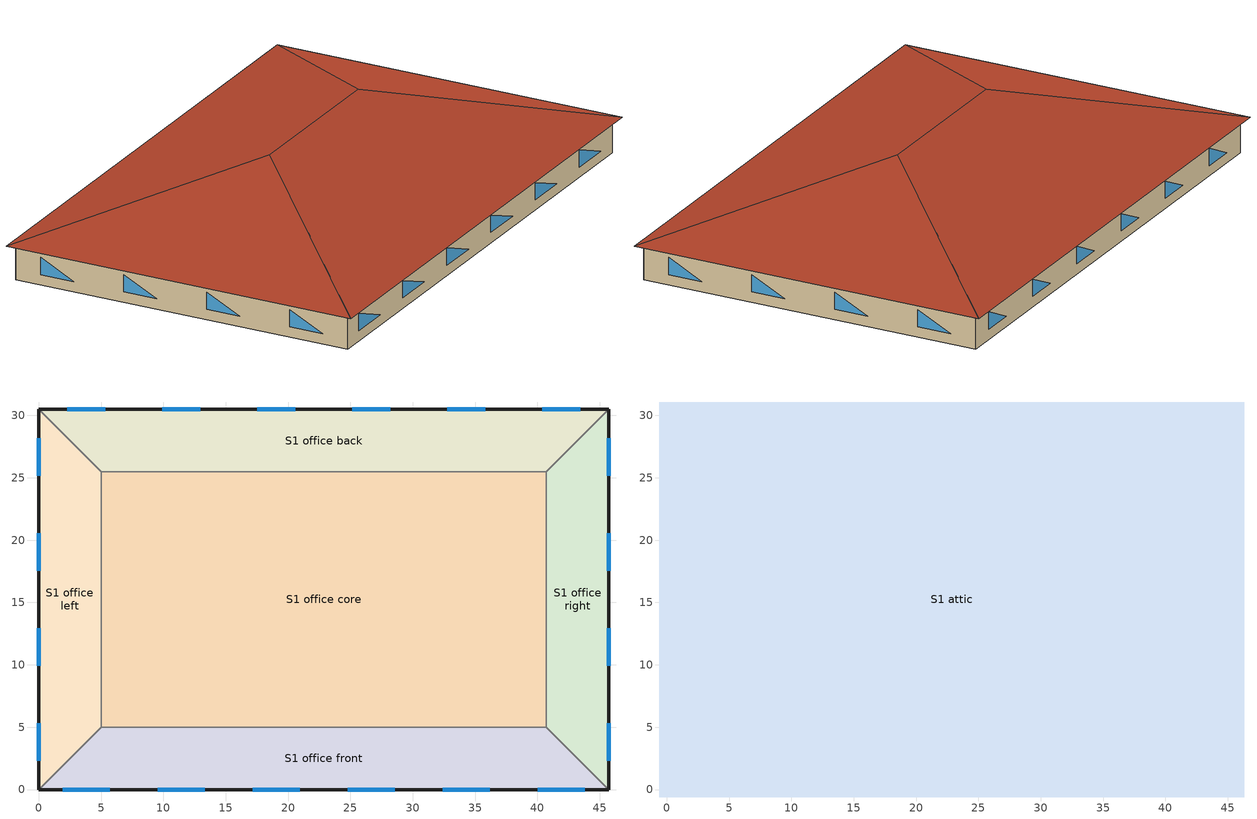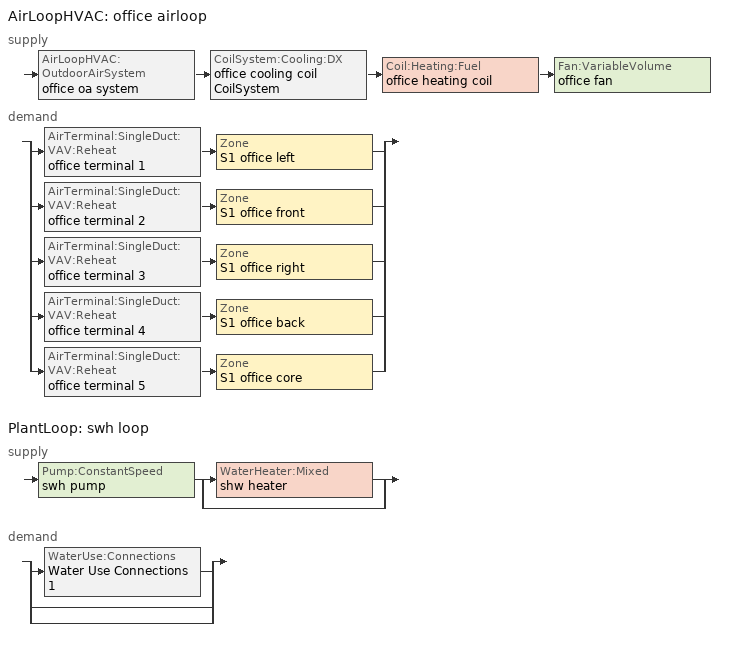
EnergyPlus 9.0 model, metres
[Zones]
S1 office back
 floor ground (office ext floor SO25A_ext-slab): 5,25.48 0,30.48 45.72,30.48 40.72,25.48 z0
 wall outside (office ext wall SO25A_Mass Non-res Ext Wall): 45.72,30.48 0,30.48 z0:3.05
 wall to S1 office core (office int wall SO25A_int-walls Reversed): 5,25.48 40.72,25.48 z0:3.05
 wall to S1 office left (office int wall SO25A_int-walls): 0,30.48 5,25.48 z0:3.05
 wall to S1 office right (office int wall SO25A_int-walls): 40.72,25.48 45.72,30.48 z0:3.05
 window (office Window construction_simple glazing): 5.32,30.48,2.42 5.32,30.48,0.9 2.3,30.48,0.9; 12.94,30.48,2.42 12.94,30.48,0.9 9.92,30.48,0.9; 20.56,30.48,2.42 20.56,30.48,0.9 17.54,30.48,0.9; 28.18,30.48,2.42 28.18,30.48,0.9 25.16,30.48,0.9; 35.8,30.48,2.42 35.8,30.48,0.9 32.78,30.48,0.9; 43.42,30.48,2.42 43.42,30.48,0.9 40.4,30.48,0.9
S1 office core
 floor ground (office ext floor SO25A_ext-slab): 5,5 5,25.48 40.72,25.48 40.72,5 z0
 wall to S1 office front (office int wall SO25A_int-walls): 5,5 40.72,5 z0:3.05
 wall to S1 office left (office int wall SO25A_int-walls Reversed): 5,25.48 5,5 z0:3.05
 wall to S1 office right (office int wall SO25A_int-walls): 40.72,5 40.72,25.48 z0:3.05
S1 office front
 floor ground (office ext floor SO25A_ext-slab): 0,0 5,5 40.72,5 45.72,0 z0
 wall outside (office ext wall SO25A_Mass Non-res Ext Wall): 0,0 45.72,0 z0:3.05
 wall to S1 office left (office int wall SO25A_int-walls Reversed): 5,5 0,0 z0:3.05
 wall to S1 office right (office int wall SO25A_int-walls Reversed): 45.72,0 40.72,5 z0:3.05
 window (office Window construction_simple glazing): 40.04,0,2.42 40.04,0,0.9 43.78,0,0.9; 32.42,0,2.42 32.42,0,0.9 36.16,0,0.9; 24.8,0,2.42 24.8,0,0.9 28.54,0,0.9; 17.18,0,2.42 17.18,0,0.9 20.92,0,0.9; 9.56,0,2.42 9.56,0,0.9 13.3,0,0.9; 1.94,0,2.42 1.94,0,0.9 5.68,0,0.9
S1 office left
 floor ground (office ext floor SO25A_ext-slab): 0,0 0,30.48 5,25.48 5,5 z0
 wall outside (office ext wall SO25A_Mass Non-res Ext Wall): 0,30.48 0,0 z0:3.05
 window (office Window construction_simple glazing): 0,5.32,2.42 0,5.32,0.9 0,2.3,0.9; 0,12.94,2.42 0,12.94,0.9 0,9.92,0.9; 0,20.56,2.42 0,20.56,0.9 0,17.54,0.9; 0,28.18,2.42 0,28.18,0.9 0,25.16,0.9
S1 office right
 floor ground (office ext floor SO25A_ext-slab): 40.72,5 40.72,25.48 45.72,30.48 45.72,0 z0
 wall outside (office ext wall SO25A_Mass Non-res Ext Wall): 45.72,0 45.72,30.48 z0:3.05
 window (office Window construction_simple glazing): 45.72,25.16,2.42 45.72,25.16,0.9 45.72,28.18,0.9; 45.72,17.54,2.42 45.72,17.54,0.9 45.72,20.56,0.9; 45.72,9.92,2.42 45.72,9.92,0.9 45.72,12.94,0.9; 45.72,2.3,2.42 45.72,2.3,0.9 45.72,5.32,0.9
S1 attic
 floor ground (office ext floor SO25A_ext-slab): -0.6,31.08 46.32,31.08 45.72,30.48 0,30.48 z3.05; 46.32,-0.6 -0.6,-0.6 0,0 45.72,0 z3.05; -0.6,-0.6 -0.6,31.08 0,30.48 0,0 z3.05; 46.32,31.08 46.32,-0.6 45.72,0 45.72,30.48 z3.05
 floor to S1 office back (office ceiling SO25A_DropCeiling): 0,30.48 45.72,30.48 40.72,25.48 5,25.48 z3.05
 floor to S1 office core (office ceiling SO25A_DropCeiling): 5,5 5,25.48 40.72,25.48 40.72,5 z3.05
 floor to S1 office front (office ceiling SO25A_DropCeiling): 45.72,0 0,0 5,5 40.72,5 z3.05
 floor to S1 office left (office ceiling SO25A_DropCeiling): 0,0 0,30.48 5,25.48 5,5 z3.05
 floor to S1 office right (office ceiling SO25A_DropCeiling): 45.72,30.48 45.72,0 40.72,5 40.72,25.48 z3.05
 roof outside (office roof SO25A_Attic Non-res Roof): -0.6,31.08,3.05 15.24,15.24,8.33 30.48,15.24,8.33 46.32,31.08,3.05; 46.32,-0.6,3.05 30.48,15.24,8.33 15.24,15.24,8.33 -0.6,-0.6,3.05; -0.6,-0.6,3.05 15.24,15.24,8.33 -0.6,31.08,3.05; 46.32,31.08,3.05 30.48,15.24,8.33 46.32,-0.6,3.05
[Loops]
AirLoopHVAC 'office airloop'
 supply: AirLoopHVAC:OutdoorAirSystem 'office oa system' > CoilSystem:Cooling:DX 'office cooling coil CoilSystem' > Coil:Heating:Fuel 'office heating coil' > Fan:VariableVolume 'office fan'
 demand: split
  | AirTerminal:SingleDuct:VAV:Reheat 'office terminal 1' > Zone 'S1 office left'
  | AirTerminal:SingleDuct:VAV:Reheat 'office terminal 2' > Zone 'S1 office front'
  | AirTerminal:SingleDuct:VAV:Reheat 'office terminal 3' > Zone 'S1 office right'
  | AirTerminal:SingleDuct:VAV:Reheat 'office terminal 4' > Zone 'S1 office back'
  | AirTerminal:SingleDuct:VAV:Reheat 'office terminal 5' > Zone 'S1 office core'
PlantLoop 'swh loop'
 supply: Pump:ConstantSpeed 'swh pump' > split
  | WaterHeater:Mixed 'shw heater'
  | bypass
 demand: split
  | WaterUse:Connections 'Water Use Connections 1'
  | bypass
  | bypass
[Building]
Building 1: North Axis {deg}=0; Terrain=city; Solar Distribution=FullInteriorAndExterior; Maximum Number of Warmup Days=50
[Site:Location]
Pittsburgh International Ap_PA_USA Design_Conditions: Latitude {deg}=40.5; Longitude {deg}=-80.23; Time Zone {hr}=-5; Elevation {m}=350
[SizingPeriod:DesignDay] Day of Month=21; Dry-Bulb Temperature Range Modifier Type=DefaultMultipliers; Barometric Pressure {Pa}=97190; Rain Indicator=No; Snow Indicator=No; Daylight Saving Time Indicator=No
Name | Month | Day Type | Maximum Dry-Bulb Temperature {C} | Daily Dry-Bulb Temperature Range {deltaC} | Humidity Condition Type | Wetbulb or DewPoint at Maximum Dry-Bulb {C} | Wind Speed {m/s} | Wind Direction {deg} | Solar Model Indicator | ASHRAE Clear Sky Optical Depth for Beam Irradiance (taub) | ASHRAE Clear Sky Optical Depth for Diffuse Irradiance (taud) | Enthalpy at Maximum Dry-Bulb {J/kg} | Sky Clearness
Pittsburgh International Ap Ann Clg .4% Condns DB=>MWB | 7 | SummerDesignDay | 31.9 | 10.3 | Wetbulb | 22.5 | 4.5 | 220 | ASHRAETau | 0.479 | 1.937
Pittsburgh International Ap Ann Clg .4% Condns DP=>MDB | 7 | SummerDesignDay | 26.6 | 10.3 | Dewpoint | 22.3 | 4.5 | 220 | ASHRAETau | 0.479 | 1.937
Pittsburgh International Ap Ann Clg .4% Condns Enth=>MDB | 7 | SummerDesignDay | 29.5 | 10.3 | Enthalpy |  | 4.5 | 220 | ASHRAETau | 0.479 | 1.937 | 73600
Pittsburgh International Ap Ann Clg .4% Condns WB=>MDB | 7 | SummerDesignDay | 29.3 | 10.3 | Wetbulb | 24 | 4.5 | 220 | ASHRAETau | 0.479 | 1.937
Pittsburgh International Ap Ann Htg 99.6% Condns DB | 1 | WinterDesignDay | -15.7 | 0 | Wetbulb | -15.7 | 3.6 | 240 | ASHRAEClearSky |  |  |  | 0
Pittsburgh International Ap Ann Htg Wind 99.6% Condns WS=>MCDB | 1 | WinterDesignDay | -5.5 | 0 | Wetbulb | -5.5 | 12.2 | 240 | ASHRAEClearSky |  |  |  | 0
Pittsburgh International Ap Ann Hum_n 99.6% Condns DP=>MCDB | 1 | WinterDesignDay | -14.2 | 0 | Dewpoint | -20.6 | 3.6 | 240 | ASHRAEClearSky |  |  |  | 0
[Site:GroundTemperature:BuildingSurface]
19.527, 19.502, 19.536, 19.598, 20.002, 21.64, 22.225, 22.375, 21.449, 20.121, 19.802, 19.633
[Site:WaterMainsTemperature]
Calculation Method=CORRELATION; Annual Average Outdoor Air Temperature {C}=9.69; Maximum Difference In Monthly Average Outdoor Air Temperatures {deltaC}=28.1
[Material] Thermal Absorptance=0.9
Name | Roughness | Thickness {m} | Conductivity {W/m-K} | Density {kg/m3} | Specific Heat {J/kg-K} | Solar Absorptance | Visible Absorptance
office ext floor 1 SO25A_HW CONCRETE | Rough | 0.283832 | 1.311 | 2240 | 836.8 | 0.7 | 0.7
SO25A_1/2IN Gypsum | Smooth | 0.01016 | 0.24 | 784.9 | 830 | 0.92 | 0.92
SO25A_1/2IN Gypsum 1; SO25A_1/2IN Gypsum 2 | Smooth | 0.0127 | 0.16 | 784.9 | 830 | 0.92 | 0.92
SO25A_1IN Stucco | Smooth | 0.02024 | 1.0377 | 1858 | 837 | 0.92 | 0.92
SO25A_8IN CONCRETE HW | Rough | 0.16256 | 1.9665 | 2240 | 836.8 | 0.7 | 0.7
SO25A_Mass NonRes Wall Insulation | MediumRough | 0.0525492 | 0.0735 | 265 | 836.8 | 0.7 | 0.7
SO25A_Metal Decking | MediumSmooth | 0.0015 | 45.006 | 7680 | 418.4 | 0.7 | 0.3
SO25A_Roof Membrane | VeryRough | 0.0095 | 0.16 | 1121.29 | 1460 | 0.7 | 0.7
SO25A_Std AC02 | MediumSmooth | 0.0127 | 0.057 | 288 | 1339 | 0.7 | 0.2
Std Wood 6inch Furnishings | MediumSmooth | 0.15 | 0.12 | 540 | 1210 | 0.7 | 0.7
[Material:NoMass]
SO25A_CP02 CARPET PAD: Roughness=VeryRough; Thermal Resistance {m2-K/W}=0.2165; Thermal Absorptance=0.9; Solar Absorptance=0.7; Visible Absorptance=0.8
[WindowMaterial:SimpleGlazingSystem]
office Window material_simple glazing: U-Factor {W/m2-K}=4.020024; Solar Heat Gain Coefficient=0.312
[Construction]
int furnishing interior furnishing: Std Wood 6inch Furnishings
office ceiling SO25A_DropCeiling: SO25A_Std AC02
office ext floor SO25A_ext-slab: office ext floor 1 SO25A_HW CONCRETE, SO25A_CP02 CARPET PAD
office ext wall SO25A_Mass Non-res Ext Wall: SO25A_1IN Stucco, SO25A_8IN CONCRETE HW, SO25A_Mass NonRes Wall Insulation, SO25A_1/2IN Gypsum
office int wall SO25A_int-walls: SO25A_1/2IN Gypsum 1, SO25A_1/2IN Gypsum 2
office int wall SO25A_int-walls Reversed: SO25A_1/2IN Gypsum 2, SO25A_1/2IN Gypsum 1
office roof SO25A_Attic Non-res Roof: SO25A_Roof Membrane, SO25A_Metal Decking
office Window construction_simple glazing: office Window material_simple glazing
[People] Number of People Calculation Method=People/Area; People per Zone Floor Area {person/m2}=0.0538; Fraction Radiant=0.3; Sensible Heat Fraction=0.556; Activity Level Schedule=office activity year
Name | Zone or ZoneList | Number of People Schedule
S1 office back people | S1 office back | ZN 1_back_NumOCC
S1 office core people | S1 office core | ZN 2_core_NumOCC
S1 office front people | S1 office front | ZN 3_front_NumOCC
S1 office left people | S1 office left | ZN 4_left_NumOCC
S1 office right people | S1 office right | ZN 5_right_NumOCC
[Zone]
Name | Part of Total Floor Area
S1 attic | No
S1 office back; S1 office core; S1 office front; S1 office left; S1 office right | Yes
[InternalMass] Construction=int furnishing interior furnishing
Name | Zone | Surface Area {m2}
S1 office right Internal Mass 1 | S1 office right | 254.8
S1 office front Internal Mass 1 | S1 office front | 407.2
S1 office left Internal Mass 1 | S1 office left | 254.8
S1 office core Internal Mass 1 | S1 office core | 1463.09
S1 office back Internal Mass 1 | S1 office back | 407.2
[ZoneInfiltration:DesignFlowRate] Design Flow Rate Calculation Method=AirChanges/Hour; Air Changes per Hour=1; Constant Term Coefficient=1; Temperature Term Coefficient=0; Velocity Term Coefficient=0; Velocity Squared Term Coefficient=0
Name | Zone or ZoneList | Schedule
S1 office back Infiltration | S1 office back | ZN 1_back_ACH
S1 office core Infiltration | S1 office core | ZN 2_core_ACH
S1 office front Infiltration | S1 office front | ZN 3_front_ACH
S1 office left Infiltration | S1 office left | ZN 4_left_ACH
S1 office right Infiltration | S1 office right | ZN 5_right_ACH
[Exterior:Lights]
exterior lights: Schedule=whole building ext_lighting year; Design Level {W}=7693.13; Control Option=AstronomicalClock
[DesignSpecification:OutdoorAir]
office design_oa: Outdoor Air Method=maximum; Outdoor Air Flow per Person {m3/s-person}=0.0175; Outdoor Air Flow per Zone Floor Area {m3/s-m2}=0; Outdoor Air Flow per Zone {m3/s}=0; Outdoor Air Flow Air Changes per Hour {1/hr}=0
[DesignSpecification:ZoneAirDistribution] Zone Air Distribution Effectiveness in Cooling Mode=1; Zone Air Distribution Effectiveness in Heating Mode=1
S1 office back Design Spec Zone Air Dist; S1 office core Design Spec Zone Air Dist; S1 office front Design Spec Zone Air Dist; S1 office left Design Spec Zone Air Dist; S1 office right Design Spec Zone Air Dist
[Sizing:Zone] Zone Cooling Design Supply Air Temperature Input Method=SupplyAirTemperature; Zone Cooling Design Supply Air Temperature {C}=12.7778; Zone Heating Design Supply Air Temperature Input Method=SupplyAirTemperature; Zone Heating Design Supply Air Temperature {C}=35; Zone Cooling Design Supply Air Humidity Ratio {kgWater/kgDryAir}=0.0085; Zone Heating Design Supply Air Humidity Ratio {kgWater/kgDryAir}=0.008; Design Specification Outdoor Air Object=office design_oa; Cooling Design Air Flow Method=DesignDay; Cooling Design Air Flow Rate {m3/s}=0; Cooling Minimum Air Flow per Zone Floor Area {m3/s-m2}=0.000762; Cooling Minimum Air Flow {m3/s}=0; Cooling Minimum Air Flow Fraction=0; Heating Design Air Flow Method=DesignDay; Heating Design Air Flow Rate {m3/s}=0; Heating Maximum Air Flow per Zone Floor Area {m3/s-m2}=0.002032; Heating Maximum Air Flow {m3/s}=0.141576; Heating Maximum Air Flow Fraction=0.3
Name | Design Specification Zone Air Distribution Object
S1 office back | S1 office back Design Spec Zone Air Dist
S1 office core | S1 office core Design Spec Zone Air Dist
S1 office front | S1 office front Design Spec Zone Air Dist
S1 office left | S1 office left Design Spec Zone Air Dist
S1 office right | S1 office right Design Spec Zone Air Dist
[Sizing:System]
office airloop: Type of Load to Size On=Sensible; Design Outdoor Air Flow Rate {m3/s}=Autosize; Central Heating Maximum System Air Flow Ratio=0.3; Preheat Design Temperature {C}=7; Preheat Design Humidity Ratio {kgWater/kgDryAir}=0.008; Precool Design Temperature {C}=12.8; Precool Design Humidity Ratio {kgWater/kgDryAir}=0.008; Central Cooling Design Supply Air Temperature {C}=12.7778; Central Heating Design Supply Air Temperature {C}=35; Type of Zone Sum to Use=NonCoincident; 100% Outdoor Air in Cooling=No; 100% Outdoor Air in Heating=No; Central Cooling Design Supply Air Humidity Ratio {kgWater/kgDryAir}=0.0085; Central Heating Design Supply Air Humidity Ratio {kgWater/kgDryAir}=0.008; Cooling Supply Air Flow Rate Method=DesignDay; Cooling Supply Air Flow Rate {m3/s}=0; Heating Supply Air Flow Rate Method=DesignDay; Heating Supply Air Flow Rate {m3/s}=0; System Outdoor Air Method=ZoneSum; Zone Maximum Outdoor Air Fraction=1; Cooling Design Capacity Method=CoolingDesignCapacity; Cooling Design Capacity {W}=autosize; Heating Design Capacity Method=HeatingDesignCapacity; Heating Design Capacity {W}=autosize; Central Cooling Capacity Control Method=OnOff
[Sizing:Plant]
swh loop: Loop Type=heating; Design Loop Exit Temperature {C}=60; Loop Design Temperature Difference {deltaC}=5
[ZoneControl:Thermostat] Control 1=office thermostat
Name | Zone or ZoneList | Control Type Schedule
S1 office back Thermostat | S1 office back | S1 office back Thermostat Schedule
S1 office core Thermostat | S1 office core | S1 office core Thermostat Schedule
S1 office front Thermostat | S1 office front | S1 office front Thermostat Schedule
S1 office left Thermostat | S1 office left | S1 office left Thermostat Schedule
S1 office right Thermostat | S1 office right | S1 office right Thermostat Schedule
[ThermostatSetpoint:DualSetpoint]
office thermostat: Heating Setpoint Temperature Schedule=office heating year; Cooling Setpoint Temperature Schedule=office cooling year
[AirTerminal:SingleDuct:VAV:Reheat] Availability Schedule=office hvac year; Maximum Air Flow Rate {m3/s}=Autosize; Zone Minimum Air Flow Input Method=Constant; Constant Minimum Air Flow Fraction=0.3; Fixed Minimum Air Flow Rate {m3/s}=0; Maximum Hot Water or Steam Flow Rate {m3/s}=Autosize; Minimum Hot Water or Steam Flow Rate {m3/s}=0; Convergence Tolerance=0.001; Damper Heating Action=Normal; Maximum Flow per Zone Floor Area During Reheat {m3/s-m2}=Autocalculate; Maximum Flow Fraction During Reheat=Autocalculate; Maximum Reheat Air Temperature {C}=35
Name | Reheat Coil
office terminal 4 | office elec reheat coil 4
office terminal 5 | office elec reheat coil 5
office terminal 2 | office elec reheat coil 2
office terminal 1 | office elec reheat coil 1
office terminal 3 | office elec reheat coil 3
[Zone equipment]
S1 office back: office terminal 4
S1 office core: office terminal 5
S1 office front: office terminal 2
S1 office left: office terminal 1
S1 office right: office terminal 3
[Fan:VariableVolume]
office fan: Availability Schedule=office hvac year; Fan Total Efficiency=0.54; Pressure Rise {Pa}=622; Maximum Flow Rate {m3/s}=AutoSize; Fan Power Minimum Flow Rate Input Method=FixedFlowRate; Fan Power Minimum Flow Fraction=0; Fan Power Minimum Air Flow Rate {m3/s}=0; Motor Efficiency=0.83; Motor In Airstream Fraction=1; Fan Power Coefficient 1=0.0407599; Fan Power Coefficient 2=0.088045; Fan Power Coefficient 3=-0.0729261; Fan Power Coefficient 4=0.94374; Fan Power Coefficient 5=0
[Coil:Cooling:DX:TwoSpeed]
office cooling coil: Availability Schedule=office hvac year; High Speed Gross Rated Total Cooling Capacity {W}=Autosize; High Speed Rated Sensible Heat Ratio=Autosize; High Speed Gross Rated Cooling COP {W/W}=3.051; High Speed Rated Air Flow Rate {m3/s}=Autosize; Total Cooling Capacity Function of Temperature Curve=Measured_CoolCStandard10Ton_CapFT; Total Cooling Capacity Function of Flow Fraction Curve=Measured_CoolCStandard10Ton_CapFF; Energy Input Ratio Function of Temperature Curve=Measured_CoolCStandard10Ton_EIRFT; Energy Input Ratio Function of Flow Fraction Curve=Measured_CoolCStandard10Ton_EIRFFF; Part Load Fraction Correlation Curve=No_PLR_Degredation 1; Low Speed Gross Rated Total Cooling Capacity {W}=Autosize; Low Speed Gross Rated Sensible Heat Ratio=Autosize; Low Speed Gross Rated Cooling COP {W/W}=3; Low Speed Rated Air Flow Rate {m3/s}=Autosize; Low Speed Total Cooling Capacity Function of Temperature Curve=Measured_LowSpeedCoolCapLSFT; Low Speed Energy Input Ratio Function of Temperature Curve=Measured_LowSpeedCoolEIRLSFT; Condenser Type=AirCooled; High Speed Evaporative Condenser Effectiveness=0; Low Speed Evaporative Condenser Effectiveness=0; Basin Heater Capacity {W/K}=0; Basin Heater Setpoint Temperature {C}=10
[Coil:Heating:Electric] Availability Schedule=office hvac year; Efficiency=1; Nominal Capacity {W}=Autosize
office elec reheat coil 4; office elec reheat coil 5; office elec reheat coil 2; office elec reheat coil 1; office elec reheat coil 3
[Coil:Heating:Fuel]
office heating coil: Availability Schedule=office hvac year; Fuel Type=NaturalGas; Burner Efficiency=0.8; Nominal Capacity {W}=AutoSize; Parasitic Electric Load {W}=0; Part Load Fraction Correlation Curve=No_PLR_Degredation; Parasitic Fuel Load {W}=0
[CoilSystem:Cooling:DX]
office cooling coil CoilSystem: Availability Schedule=office hvac year; Cooling Coil=office cooling coil
[Controller:OutdoorAir]
office oa controller: Minimum Outdoor Air Flow Rate {m3/s}=0; Maximum Outdoor Air Flow Rate {m3/s}=Autosize; Economizer Control Type=NoEconomizer; Economizer Control Action Type=ModulateFlow; Economizer Maximum Limit Dry-Bulb Temperature {C}=20; Economizer Maximum Limit Enthalpy {J/kg}=64000; Economizer Minimum Limit Dry-Bulb Temperature {C}=-100; Lockout Type=NoLockout; Minimum Limit Type=FixedMinimum; Minimum Outdoor Air Schedule=office oa control year; Maximum Fraction of Outdoor Air Schedule=office max oa schedule; Mechanical Ventilation Controller=Controller Mechanical Ventilation 1; High Humidity Control=No; Control High Indoor Humidity Based on Outdoor Humidity Ratio=Yes; Heat Recovery Bypass Control Type=BypassWhenOAFlowGreaterThanMinimum
[Controller:MechanicalVentilation]
Controller Mechanical Ventilation 1: Availability Schedule=Always On Discrete; Demand Controlled Ventilation=Yes; System Outdoor Air Method=ZoneSum; Zone 1=S1 office back; Design Specification Outdoor Air Object Name 1=office design_oa; Design Specification Zone Air Distribution Object Name 1=S1 office back Design Spec Zone Air Dist; Zone 2=S1 office core; Design Specification Outdoor Air Object Name 2=office design_oa; Design Specification Zone Air Distribution Object Name 2=S1 office core Design Spec Zone Air Dist; Zone 3=S1 office front; Design Specification Outdoor Air Object Name 3=office design_oa; Design Specification Zone Air Distribution Object Name 3=S1 office front Design Spec Zone Air Dist; Zone 4=S1 office left; Design Specification Outdoor Air Object Name 4=office design_oa; Design Specification Zone Air Distribution Object Name 4=S1 office left Design Spec Zone Air Dist; Zone 5=S1 office right; Design Specification Outdoor Air Object Name 5=office design_oa; Design Specification Zone Air Distribution Object Name 5=S1 office right Design Spec Zone Air Dist
[AirLoopHVAC]
office airloop: Design Supply Air Flow Rate {m3/s}=AutoSize
[Pump:ConstantSpeed]
swh pump: Design Flow Rate {m3/s}=Autosize; Design Pump Head {Pa}=0.001; Design Power Consumption {W}=Autosize; Motor Efficiency=1; Fraction of Motor Inefficiencies to Fluid Stream=0; Pump Control Type=Intermittent
[WaterHeater:Mixed]
shw heater: Tank Volume {m3}=0.1514; Setpoint Temperature Schedule=swh setpoint temp; Deadband Temperature Difference {deltaC}=2; Maximum Temperature Limit {C}=82.2222; Heater Control Type=Cycle; Heater Maximum Capacity {W}=845000; Heater Minimum Capacity {W}=0; Heater Ignition Minimum Flow Rate {m3/s}=0; Heater Ignition Delay {s}=0; Heater Fuel Type=NaturalGas; Heater Thermal Efficiency=0.702; Off Cycle Parasitic Fuel Consumption Rate {W}=20; Off Cycle Parasitic Fuel Type=NaturalGas; Off Cycle Parasitic Heat Fraction to Tank=0.8; On Cycle Parasitic Fuel Consumption Rate {W}=0; On Cycle Parasitic Fuel Type=NaturalGas; On Cycle Parasitic Heat Fraction to Tank=0; Ambient Temperature Indicator=Outdoors; Off Cycle Loss Coefficient to Ambient Temperature {W/K}=6; Off Cycle Loss Fraction to Zone=1; On Cycle Loss Coefficient to Ambient Temperature {W/K}=6; On Cycle Loss Fraction to Zone=1; Use Side Effectiveness=1; Source Side Effectiveness=1; Use Side Design Flow Rate {m3/s}=Autosize; Source Side Design Flow Rate {m3/s}=Autosize; Indirect Water Heating Recovery Time {hr}=1.5
[PlantLoop]
swh loop: Fluid Type=Water; Plant Equipment Operation Scheme=swh loop Operation Scheme List; Maximum Loop Temperature {C}=100; Minimum Loop Temperature {C}=0; Maximum Loop Flow Rate {m3/s}=Autosize; Minimum Loop Flow Rate {m3/s}=0; Plant Loop Volume {m3}=Autocalculate; Load Distribution Scheme=Optimal
[PlantEquipmentList]
swh loop Heating Equipment List: shw heater
[PlantEquipmentOperation:HeatingLoad]
swh loop Heating Operation Scheme: Load Range 1 Lower Limit {W}=0; Load Range 1 Upper Limit {W}=1e+09; Range 1 Equipment List=swh loop Heating Equipment List
[PlantEquipmentOperationSchemes]
swh loop Operation Scheme List: Control Scheme 1=swh loop Heating Operation Scheme; Control Scheme 1 Schedule=Always On Discrete
[AvailabilityManager:Scheduled]
AvailabilityManager:Scheduled {6e03e4a9-0f33-4020-bec0-f3127c0d3f97}: Schedule=Always On Discrete
[AvailabilityManager:NightCycle]
office airloop NightCycle Manager: Applicability Schedule=Always On Discrete; Fan Schedule=Always On Discrete; Control Type=CycleOnAny; Thermostat Tolerance {deltaC}=1; Cycling Run Time Control Type=FixedRunTime; Cycling Run Time {s}=3600
[AvailabilityManager:HighTemperatureTurnOff]
swh loop high-T off: Temperature {C}=100
[SetpointManager:Scheduled] Control Variable=Temperature
Name | Schedule
office deck temp setpoint manager | water heating coil deck temp
Setpoint Manager Scheduled 1 | swh setpoint temp
[SetpointManager:MixedAir] Control Variable=Temperature
office oa system SM_MA; office cooling coil SM_MA; office heating coil SM_MA
[WaterUse:Equipment]
Water Use Equipment 1: Peak Flow Rate {m3/s}=8.65532e-06; Flow Rate Fraction Schedule=office water use year; Target Temperature Schedule=swh target temp; Zone=S1 office core; Sensible Fraction Schedule=swh equipment sensible; Latent Fraction Schedule=swh equipment latent
[WaterUse:Connections]
Water Use Connections 1: Water Use Equipment 1=Water Use Equipment 1
[UtilityCost:Tariff] Monthly Charge or Variable=30
Name | Output Meter | Conversion Factor Choice | Time of Use Period Schedule | Season Schedule
ExampleF | ElectricityPurchased:Facility | kWh | TimeOfDaySchedule-F | TwoSeasonSchedule-F
ExampleA-Gas | Gas:Facility | Therm
[UtilityCost:Charge:Simple]
Name | Utility Cost Charge Simple | Tariff | Source Variable | Season | Category Variable | Cost per Unit Value or Variable
 | SummerOnPeak | ExampleF | peakEnergy | summer | EnergyCharges | 0.075
 | SummerMidPeak | ExampleF | midPeakEnergy | summer | EnergyCharges | 0.075
 | SummerOffPeak | ExampleF | offPeakEnergy | summer | EnergyCharges | 0.075
 | WinterOnPeak | ExampleF | peakEnergy | winter | EnergyCharges | 0.075
 | WinterOffPeak | ExampleF | offPeakEnergy | winter | EnergyCharges | 0.075
 | DemandCharge | ExampleF | TotalDemand | Annual | DemandCharges | 0
 | FlatEnergyCharge-Gas | ExampleA-Gas | totalEnergy | Annual | EnergyCharges | 0.37
[Schedule:Day:Interval]
office heating week 0 Sunday; office heating week 0 Holiday: No, 01:00, 15.5556, 02:00, 15.5556, 03:00, 15.5556, 04:00, 15.5556, 05:00, 15.5556, 06:00, 15.5556, 07:00, 15.5556, 08:00, 15.5556, 09:00, 15.5556, 10:00, 15.5556, 11:00, 15.5556, 12:00, 15.5556, 13:00, 15.5556, 14:00, 15.5556, 15:00, 15.5556, 16:00, 15.5556, 17:00, 15.5556, 18:00, 15.5556, 19:00, 15.5556, 20:00, 15.5556, 21:00, 15.5556, 22:00, 15.5556, 23:00, 15.5556, 24:00, 15.5556
office heating week 0 Wednesday; office heating week 0 Thursday; office heating week 0 Friday; office heating week 0 Summer design; office heating week 0 Winter design: No, 01:00, 15.5556, 02:00, 15.5556, 03:00, 15.5556, 04:00, 15.5556, 05:00, 15.5556, 06:00, 21.1111, 07:00, 21.1111, 08:00, 21.1111, 09:00, 21.1111, 10:00, 21.1111, 11:00, 21.1111, 12:00, 21.1111, 13:00, 21.1111, 14:00, 21.1111, 15:00, 21.1111, 16:00, 21.1111, 17:00, 21.1111, 18:00, 21.1111, 19:00, 21.1111, 20:00, 21.1111, 21:00, 21.1111, 22:00, 21.1111, 23:00, 21.1111, 24:00, 21.1111
office heating week 0 Saturday: No, 01:00, 15.5556, 02:00, 15.5556, 03:00, 15.5556, 04:00, 15.5556, 05:00, 15.5556, 06:00, 21.1111, 07:00, 21.1111, 08:00, 21.1111, 09:00, 21.1111, 10:00, 21.1111, 11:00, 21.1111, 12:00, 21.1111, 13:00, 21.1111, 14:00, 21.1111, 15:00, 21.1111, 16:00, 21.1111, 17:00, 21.1111, 18:00, 21.1111, 19:00, 21.1111, 20:00, 15.5556, 21:00, 15.5556, 22:00, 15.5556, 23:00, 15.5556, 24:00, 15.5556
office cooling week 0 Sunday; office cooling week 0 Holiday: No, 01:00, 29.4444, 02:00, 29.4444, 03:00, 29.4444, 04:00, 29.4444, 05:00, 29.4444, 06:00, 29.4444, 07:00, 29.4444, 08:00, 29.4444, 09:00, 29.4444, 10:00, 29.4444, 11:00, 29.4444, 12:00, 29.4444, 13:00, 29.4444, 14:00, 29.4444, 15:00, 29.4444, 16:00, 29.4444, 17:00, 29.4444, 18:00, 29.4444, 19:00, 29.4444, 20:00, 29.4444, 21:00, 29.4444, 22:00, 29.4444, 23:00, 29.4444, 24:00, 29.4444
office cooling week 0 Wednesday; office cooling week 0 Thursday; office cooling week 0 Friday; office cooling week 0 Summer design; office cooling week 0 Winter design: No, 01:00, 29.4444, 02:00, 29.4444, 03:00, 29.4444, 04:00, 29.4444, 05:00, 29.4444, 06:00, 23.8889, 07:00, 23.8889, 08:00, 23.8889, 09:00, 23.8889, 10:00, 23.8889, 11:00, 23.8889, 12:00, 23.8889, 13:00, 23.8889, 14:00, 23.8889, 15:00, 23.8889, 16:00, 23.8889, 17:00, 23.8889, 18:00, 23.8889, 19:00, 23.8889, 20:00, 23.8889, 21:00, 23.8889, 22:00, 23.8889, 23:00, 23.8889, 24:00, 23.8889
office cooling week 0 Saturday: No, 01:00, 29.4444, 02:00, 29.4444, 03:00, 29.4444, 04:00, 29.4444, 05:00, 29.4444, 06:00, 23.8889, 07:00, 23.8889, 08:00, 23.8889, 09:00, 23.8889, 10:00, 23.8889, 11:00, 23.8889, 12:00, 23.8889, 13:00, 23.8889, 14:00, 23.8889, 15:00, 23.8889, 16:00, 23.8889, 17:00, 23.8889, 18:00, 23.8889, 19:00, 23.8889, 20:00, 29.4444, 21:00, 29.4444, 22:00, 29.4444, 23:00, 29.4444, 24:00, 29.4444
office hvac week 0 Sunday; office hvac week 0 Holiday: No, 01:00, 0, 02:00, 0, 03:00, 0, 04:00, 0, 05:00, 0, 06:00, 1, 07:00, 1, 08:00, 1, 09:00, 1, 10:00, 1, 11:00, 1, 12:00, 1, 13:00, 1, 14:00, 1, 15:00, 1, 16:00, 1, 17:00, 1, 18:00, 1, 19:00, 0, 20:00, 0, 21:00, 0, 22:00, 0, 23:00, 0, 24:00, 0
office hvac week 0 Wednesday; office hvac week 0 Thursday; office hvac week 0 Friday: No, 01:00, 0, 02:00, 0, 03:00, 0, 04:00, 0, 05:00, 0, 06:00, 1, 07:00, 1, 08:00, 1, 09:00, 1, 10:00, 1, 11:00, 1, 12:00, 1, 13:00, 1, 14:00, 1, 15:00, 1, 16:00, 1, 17:00, 1, 18:00, 1, 19:00, 1, 20:00, 1, 21:00, 1, 22:00, 1, 23:00, 1, 24:00, 1
office hvac week 0 Saturday: No, 01:00, 0, 02:00, 0, 03:00, 0, 04:00, 0, 05:00, 0, 06:00, 1, 07:00, 1, 08:00, 1, 09:00, 1, 10:00, 1, 11:00, 1, 12:00, 1, 13:00, 1, 14:00, 1, 15:00, 1, 16:00, 1, 17:00, 1, 18:00, 1, 19:00, 1, 20:00, 0, 21:00, 0, 22:00, 0, 23:00, 0, 24:00, 0
office hvac week 0 Summer design; office hvac week 0 Winter design; office oa control week 0 Summer design; office oa control week 0 Winter design; office water use week 0 Summer design; whole building ext_lighting week 0 Friday; whole building ext_lighting week 0 Holiday; whole building ext_lighting week 0 Saturday; whole building ext_lighting week 0 Summer design; whole building ext_lighting week 0 Sunday; whole building ext_lighting week 0 Thursday; whole building ext_lighting week 0 Wednesday; whole building ext_lighting week 0 Winter design: No, 01:00, 1, 02:00, 1, 03:00, 1, 04:00, 1, 05:00, 1, 06:00, 1, 07:00, 1, 08:00, 1, 09:00, 1, 10:00, 1, 11:00, 1, 12:00, 1, 13:00, 1, 14:00, 1, 15:00, 1, 16:00, 1, 17:00, 1, 18:00, 1, 19:00, 1, 20:00, 1, 21:00, 1, 22:00, 1, 23:00, 1, 24:00, 1
office activity week 0 Friday; office activity week 0 Holiday; office activity week 0 Saturday; office activity week 0 Summer design; office activity week 0 Sunday; office activity week 0 Thursday; office activity week 0 Wednesday; office activity week 0 Winter design: No, 01:00, 131.882, 02:00, 131.882, 03:00, 131.882, 04:00, 131.882, 05:00, 131.882, 06:00, 131.882, 07:00, 131.882, 08:00, 131.882, 09:00, 131.882, 10:00, 131.882, 11:00, 131.882, 12:00, 131.882, 13:00, 131.882, 14:00, 131.882, 15:00, 131.882, 16:00, 131.882, 17:00, 131.882, 18:00, 131.882, 19:00, 131.882, 20:00, 131.882, 21:00, 131.882, 22:00, 131.882, 23:00, 131.882, 24:00, 131.882
office oa control week 0 Friday; office oa control week 0 Thursday; office oa control week 0 Wednesday: No, 01:00, 0, 02:00, 0, 03:00, 0, 04:00, 0, 05:00, 0, 06:00, 0, 07:00, 1, 08:00, 1, 09:00, 1, 10:00, 1, 11:00, 1, 12:00, 1, 13:00, 1, 14:00, 1, 15:00, 1, 16:00, 1, 17:00, 1, 18:00, 1, 19:00, 1, 20:00, 1, 21:00, 1, 22:00, 1, 23:00, 1, 24:00, 1
office oa control week 0 Holiday; office oa control week 0 Sunday: No, 01:00, 0, 02:00, 0, 03:00, 0, 04:00, 0, 05:00, 0, 06:00, 0, 07:00, 1, 08:00, 1, 09:00, 1, 10:00, 1, 11:00, 1, 12:00, 1, 13:00, 1, 14:00, 1, 15:00, 1, 16:00, 1, 17:00, 1, 18:00, 1, 19:00, 0, 20:00, 0, 21:00, 0, 22:00, 0, 23:00, 0, 24:00, 0
office oa control week 0 Saturday: No, 01:00, 0, 02:00, 0, 03:00, 0, 04:00, 0, 05:00, 0, 06:00, 0, 07:00, 1, 08:00, 1, 09:00, 1, 10:00, 1, 11:00, 1, 12:00, 1, 13:00, 1, 14:00, 1, 15:00, 1, 16:00, 1, 17:00, 1, 18:00, 1, 19:00, 1, 20:00, 0, 21:00, 0, 22:00, 0, 23:00, 0, 24:00, 0
office water use week 0 Friday; office water use week 0 Thursday; office water use week 0 Wednesday: No, 01:00, 0.05, 02:00, 0.05, 03:00, 0.05, 04:00, 0.05, 05:00, 0.05, 06:00, 0.08, 07:00, 0.07, 08:00, 0.19, 09:00, 0.35, 10:00, 0.38, 11:00, 0.39, 12:00, 0.47, 13:00, 0.57, 14:00, 0.54, 15:00, 0.34, 16:00, 0.33, 17:00, 0.44, 18:00, 0.26, 19:00, 0.21, 20:00, 0.15, 21:00, 0.17, 22:00, 0.08, 23:00, 0.05, 24:00, 0.05
office water use week 0 Holiday; office water use week 0 Sunday: No, 01:00, 0.04, 02:00, 0.04, 03:00, 0.04, 04:00, 0.04, 05:00, 0.04, 06:00, 0.07, 07:00, 0.04, 08:00, 0.04, 09:00, 0.04, 10:00, 0.04, 11:00, 0.04, 12:00, 0.06, 13:00, 0.06, 14:00, 0.09, 15:00, 0.06, 16:00, 0.04, 17:00, 0.04, 18:00, 0.04, 19:00, 0.04, 20:00, 0.04, 21:00, 0.04, 22:00, 0.07, 23:00, 0.04, 24:00, 0.04
office water use week 0 Saturday: No, 01:00, 0.05, 02:00, 0.05, 03:00, 0.05, 04:00, 0.05, 05:00, 0.05, 06:00, 0.08, 07:00, 0.07, 08:00, 0.11, 09:00, 0.15, 10:00, 0.21, 11:00, 0.19, 12:00, 0.23, 13:00, 0.2, 14:00, 0.19, 15:00, 0.15, 16:00, 0.12, 17:00, 0.14, 18:00, 0.07, 19:00, 0.07, 20:00, 0.07, 21:00, 0.07, 22:00, 0.09, 23:00, 0.05, 24:00, 0.05
office water use week 0 Winter design: No, 01:00, 0, 02:00, 0, 03:00, 0, 04:00, 0, 05:00, 0, 06:00, 0, 07:00, 0, 08:00, 0, 09:00, 0, 10:00, 0, 11:00, 0, 12:00, 0, 13:00, 0, 14:00, 0, 15:00, 0, 16:00, 0, 17:00, 0, 18:00, 0, 19:00, 0, 20:00, 0, 21:00, 0, 22:00, 0, 23:00, 0, 24:00, 0
[Schedule:Week:Daily]
office heating week 0: office heating week 0 Sunday, office heating week 0 Wednesday, office heating week 0 Wednesday, office heating week 0 Wednesday, office heating week 0 Thursday, office heating week 0 Friday, office heating week 0 Saturday, office heating week 0 Holiday, office heating week 0 Summer design, office heating week 0 Winter design, office heating week 0 Holiday, office heating week 0 Holiday
office cooling week 0: office cooling week 0 Sunday, office cooling week 0 Wednesday, office cooling week 0 Wednesday, office cooling week 0 Wednesday, office cooling week 0 Thursday, office cooling week 0 Friday, office cooling week 0 Saturday, office cooling week 0 Holiday, office cooling week 0 Summer design, office cooling week 0 Winter design, office cooling week 0 Holiday, office cooling week 0 Holiday
office hvac week 0: office hvac week 0 Sunday, office hvac week 0 Wednesday, office hvac week 0 Wednesday, office hvac week 0 Wednesday, office hvac week 0 Thursday, office hvac week 0 Friday, office hvac week 0 Saturday, office hvac week 0 Holiday, office hvac week 0 Summer design, office hvac week 0 Winter design, office hvac week 0 Holiday, office hvac week 0 Holiday
office activity week 0: office activity week 0 Sunday, office activity week 0 Wednesday, office activity week 0 Wednesday, office activity week 0 Wednesday, office activity week 0 Thursday, office activity week 0 Friday, office activity week 0 Saturday, office activity week 0 Holiday, office activity week 0 Summer design, office activity week 0 Winter design, office activity week 0 Holiday, office activity week 0 Holiday
office oa control week 0: office oa control week 0 Sunday, office oa control week 0 Wednesday, office oa control week 0 Wednesday, office oa control week 0 Wednesday, office oa control week 0 Thursday, office oa control week 0 Friday, office oa control week 0 Saturday, office oa control week 0 Holiday, office oa control week 0 Summer design, office oa control week 0 Winter design, office oa control week 0 Holiday, office oa control week 0 Holiday
office water use week 0: office water use week 0 Sunday, office water use week 0 Wednesday, office water use week 0 Wednesday, office water use week 0 Wednesday, office water use week 0 Thursday, office water use week 0 Friday, office water use week 0 Saturday, office water use week 0 Holiday, office water use week 0 Summer design, office water use week 0 Winter design, office water use week 0 Holiday, office water use week 0 Holiday
whole building ext_lighting week 0: whole building ext_lighting week 0 Sunday, whole building ext_lighting week 0 Wednesday, whole building ext_lighting week 0 Wednesday, whole building ext_lighting week 0 Wednesday, whole building ext_lighting week 0 Thursday, whole building ext_lighting week 0 Friday, whole building ext_lighting week 0 Saturday, whole building ext_lighting week 0 Holiday, whole building ext_lighting week 0 Summer design, whole building ext_lighting week 0 Winter design, whole building ext_lighting week 0 Holiday, whole building ext_lighting week 0 Holiday
[Schedule:Year]
office heating year: office heating week 0, 1, 1, 12, 31
office cooling year: office cooling week 0, 1, 1, 12, 31
office hvac year: office hvac week 0, 1, 1, 12, 31
office activity year: office activity week 0, 1, 1, 12, 31
office oa control year: office oa control week 0, 1, 1, 12, 31
office water use year: office water use week 0, 1, 1, 12, 31
whole building ext_lighting year: whole building ext_lighting week 0, 1, 1, 12, 31
[Schedule:Compact]
S1 office back Thermostat Schedule; S1 office core Thermostat Schedule; S1 office front Thermostat Schedule; S1 office left Thermostat Schedule; S1 office right Thermostat Schedule: Through: 12/31, For: AllDays, Until: 24:00, 4
TwoSeasonSchedule-F: Through: 06/01, For: AllDays, Until: 24:00, 1, Through: 09/30, For: AllDays, Until: 24:00, 3, Through: 12/31, For: AllDays, Until: 24:00, 1
TimeOfDaySchedule-F: Through: 06/01, For: AllDays, Until: 8:30, 3, Until: 21:30, 1, Until: 24:00, 3, Through: 09/30, For: AllDays, Until: 8:30, 3, Until: 12:30, 4, Until: 18:00, 1, Until: 21:30, 4, Until: 24:00, 3, Through: 12/31, For: AllDays, Until: 8:30, 3, Until: 21:30, 1, Until: 24:00, 3
[Schedule:Constant]
Name | Hourly Value
Always On Discrete; office max oa schedule | 1
swh equipment latent | 0.05
swh equipment sensible | 0.2
swh setpoint temp | 60
swh target temp | 43.3
water heating coil deck temp | 12.7778
[Schedule:File]
ZN 1_back_NumOCC: InverseSolution_Occ_Sch.csv, 2, 1, 8760, Comma, 60
ZN 2_core_NumOCC: InverseSolution_Occ_Sch.csv, 3, 1, 8760, Comma, 60
ZN 3_front_NumOCC: InverseSolution_Occ_Sch.csv, 4, 1, 8760, Comma, 60
ZN 4_left_NumOCC: InverseSolution_Occ_Sch.csv, 5, 1, 8760, Comma, 60
ZN 5_right_NumOCC: InverseSolution_Occ_Sch.csv, 6, 1, 8760, Comma, 60
ZN 1_back_ACH: Any Number, ACH_with_Humidity.csv, 2, 1, 8760, Comma, 60
ZN 2_core_ACH: Any Number, ACH_with_Humidity.csv, 3, 1, 8760, Comma, 60
ZN 3_front_ACH: Any Number, ACH_with_Humidity.csv, 4, 1, 8760, Comma, 60
ZN 4_left_ACH: Any Number, ACH_with_Humidity.csv, 5, 1, 8760, Comma, 60
ZN 5_right_ACH: Any Number, ACH_with_Humidity.csv, 6, 1, 8760, Comma, 60
[Curve:Quadratic] Coefficient3 x**2=0
Name | Coefficient1 Constant | Coefficient2 x | Minimum Value of x | Maximum Value of x
Measured_CoolCStandard10Ton_CapFF | 0.7685 | 0.2315 | 0.776 | 1.197
Measured_CoolCStandard10Ton_EIRFFF | 1.192 | -0.1917 | 0.776 | 1.197
No_PLR_Degredation 1; No_PLR_Degredation | 1 | 0 | 0 | 1
[Curve:Biquadratic] Minimum Value of x=11.1; Maximum Value of x=29.4; Minimum Value of y=10; Maximum Value of y=50.3
Name | Coefficient1 Constant | Coefficient2 x | Coefficient3 x**2 | Coefficient4 y | Coefficient5 y**2 | Coefficient6 x*y
Measured_CoolCStandard10Ton_CapFT | 0.52357 | 0.03478 | 0 | -0.001915 | -0.00010838 | 0
Measured_CoolCStandard10Ton_EIRFT | 0.9847 | -0.04285 | 0.0013562 | 0.009934 | 0.0006398 | -0.001169
Measured_LowSpeedCoolCapLSFT | 0.4136 | 0.03105 | 0 | 0.006952 | -0.0002128 | 0
Measured_LowSpeedCoolEIRLSFT | 1.1389 | -0.04518 | 0.0014298 | 0.006044 | 0.0006745 | -0.0012325
